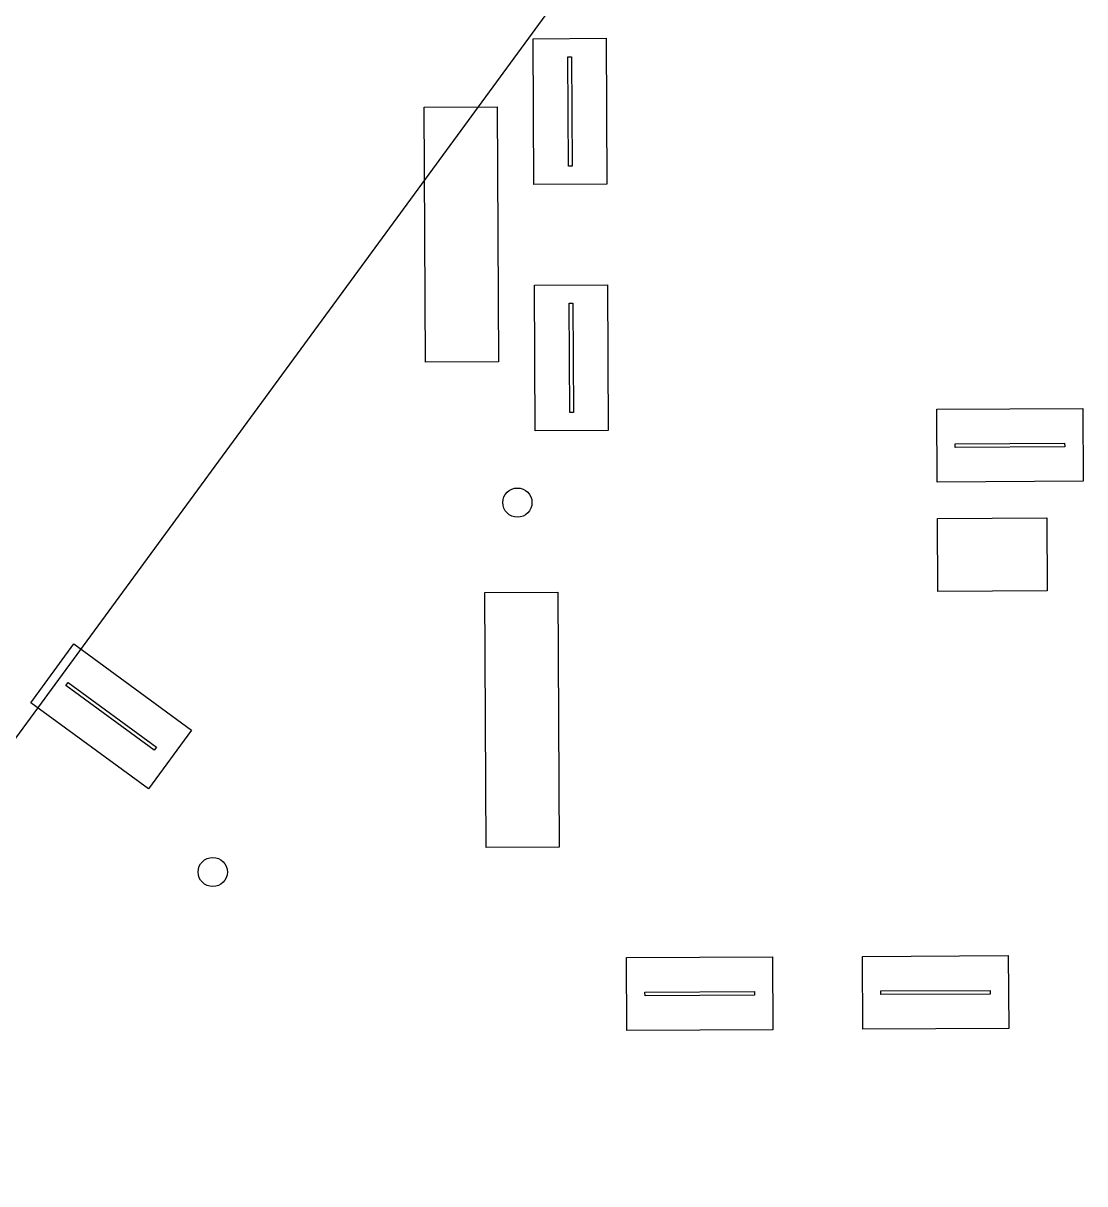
# Model space of a CAD drawing. Header units: millimetres. Extents: x 55520 to 96084, y -58491 to -49645.
# Drawn here: x 58677.8 to 58692.35, y -57689 to -57673.08 of the extents above; entities that cross this region are included whole.
import ezdxf

# ---------------------------------------------------------------- set-up
doc = ezdxf.new("R2010")
doc.units = ezdxf.units.MM
for name, color, linetype in [('Alvenaria Vista', 40, 'Continuous'), ('ARQ-COTAS', 1, 'Continuous'), ('Esquadrias', 241, 'Continuous'), ('Mobiliário_cinza', 254, 'Continuous'), ('Pilares', 181, 'Continuous')]:
    doc.layers.add(name, color=color, linetype=linetype)

# ---------------------------------------------------------------- blocks, each defined once
blk = doc.blocks.new('Expo_1')
blk.add_lwpolyline([(55979.651, -57955.975), (55981.651, -57955.975), (55981.651, -57956.975), (55979.651, -57956.975)], close=True)
at = {"layer": 'Esquadrias'}
blk.add_lwpolyline([(55979.901, -57956.45), (55981.401, -57956.45), (55981.401, -57956.5), (55979.901, -57956.5)], close=True, dxfattribs=at)

msp = doc.modelspace()

# ---------------------------------------------------------------- linework, layer by layer
at = {"layer": 'Alvenaria Vista'}
msp.add_open_spline([(58626.903, -57842.639), (58608.543, -57780.147), (58590.182, -57717.654), (58571.822, -57655.161), (58570.208, -57644.994), (58568.595, -57634.828), (58566.981, -57624.661), (58568.382, -57612.146), (58569.783, -57599.63), (58571.183, -57587.114), (58578.291, -57578.721), (58585.4, -57570.328), (58592.508, -57561.935), (58649.395, -57558.343), (58706.283, -57554.75), (58763.17, -57551.158), (58782.434, -57549.337), (58801.697, -57547.515), (58820.96, -57545.694)], degree=3, knots=[20.322416, 20.322416, 20.322416, 20.322416, 21.305376, 21.305376, 21.305376, 22.305376, 22.305376, 22.305376, 23.305376, 23.305376, 23.305376, 24.305376, 24.305376, 24.305376, 25.305376, 25.305376, 25.305376, 25.593369, 25.593369, 25.593369, 25.593369], dxfattribs=at)
at = {"layer": 'ARQ-COTAS'}
msp.add_lwpolyline([(58722.262, -57615.876), (58725.192, -57618.021), (58603.322, -57784.417), (58600.393, -57782.271)], dxfattribs=at)
at = {"layer": 'Mobiliário_cinza'}
for points in [[(58684.291, -57674.224), (58684.31, -57677.724), (58683.31, -57677.729), (58683.291, -57674.229)], [(58691.834, -57680.865), (58690.334, -57680.873), (58690.328, -57679.873), (58691.828, -57679.865)], [(58685.126, -57680.882), (58685.144, -57684.381), (58684.144, -57684.387), (58684.126, -57680.887)]]:
    msp.add_lwpolyline(points, close=True, dxfattribs=at)
at = {"layer": 'Pilares'}
for centre in [(58684.57, -57679.654), (58680.394, -57684.721)]:
    msp.add_circle(centre, 0.2, dxfattribs=at)

# ---------------------------------------------------------------- block references
at = {"layer": 'Mobiliário_cinza'}
for p, rotation in [((116342.592, -1385.551), 270.3053619452724), ((116342.61, -1388.93), 270.3053619452724), ((114980.06, -115336.168), 180.3053619457105), ((69596.552, -137517.375), 143.780485627619), ((114975.807, -115343.691), 180.3053619457105), ((114979.04, -115343.674), 180.3053619457105)]:
    msp.add_blockref('Expo_1', p, dxfattribs=dict(at, rotation=rotation))

doc.saveas('drawing.dxf')
